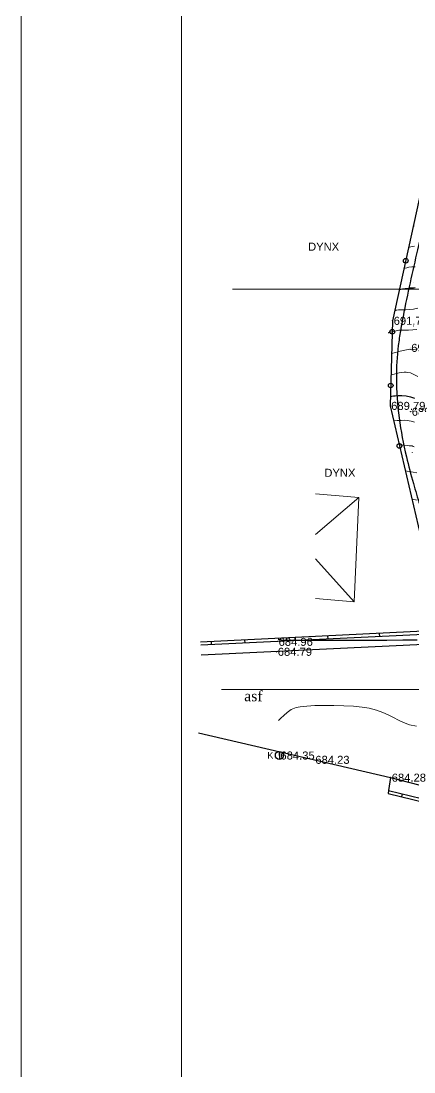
# Model space of a CAD drawing. Header units: feet. Extents: x 3381 to 683784, y 675186 to 4376258.
# Drawn here: x 682497.1 to 682546.1, y 4375655.9 to 4375787.2 of the extents above; entities that cross this region are included whole.
import ezdxf
from ezdxf.enums import TextEntityAlignment as Align

# ---------------------------------------------------------------- set-up
doc = ezdxf.new("R2010")
doc.units = ezdxf.units.FT
doc.header["$MEASUREMENT"] = 0
doc.header["$PDMODE"] = 34
doc.header["$PDSIZE"] = 0.01
doc.linetypes.add('ACAD_ISO03W100', pattern=[30, 12, -18])
doc.layers.get('0').update_dxf_attribs({"linetype": 'CONTINUOUS'})
for name, color, linetype in [('0_Point_Height', 2, 'CONTINUOUS'), ('0_Point_Point', 7, 'CONTINUOUS'), ('Lep-Stolb', 7, 'CONTINUOUS'), ('polygon', 5, 'CONTINUOUS'), ('Yazilar', 7, 'CONTINUOUS')]:
    doc.layers.add(name, color=color, linetype=linetype)
for name, color, linetype, lineweight in [('ANA HORIZONTAL', 24, 'CONTINUOUS', 30), ('das tikili', 5, 'CONTINUOUS', 0), ('HORIZANTAL', 24, 'CONTINUOUS', 13), ('km setka', 170, 'CONTINUOUS', 15), ('kontur', 5, 'CONTINUOUS', 0), ('rabit xt', 7, 'CONTINUOUS', 13)]:
    doc.layers.add(name, color=color, linetype=linetype, lineweight=lineweight)
doc.styles.get("Standard").update_dxf_attribs({"font": 'arial.ttf', "height": 2})

msp = doc.modelspace()

# ---------------------------------------------------------------- linework, layer by layer
at = {"linetype": 'Continuous'}
for p, q in [((682547.416, 4375768.008, 8.228), (682543.415, 4375749.777, 4.762)), ((682543.415, 4375749.777, 4.762), (682543.102, 4375739.156, 2.793)), ((682543.102, 4375739.156, 2.793), (682548.936, 4375714.175, -0.535)), ((682548.979, 4375711.069, -10.646), (682519.454, 4375709.635, -686.994)), ((682549.385, 4375710.688, -1.804), (682519.474, 4375709.236, -686.994)), ((682520.782, 4375709.7, -686.994), (682520.798, 4375709.3, -686.994)), ((682524.946, 4375709.902, -686.994), (682524.963, 4375709.502, -686.994)), ((682530.185, 4375710.156, -686.994), (682530.201, 4375709.757, -686.994)), ((682535.307, 4375710.405, -686.994), (682535.324, 4375710.006, -686.994)), ((682541.757, 4375710.718, -686.994), (682541.773, 4375710.319, -686.994)), ((682543.174, 4375692.722, -2.767), (682542.912, 4375691.111, -2.639)), ((682542.912, 4375691.111, -2.639), (682542.848, 4375690.715, -46.312)), ((682544.59, 4375690.704, -686.994), (682544.51, 4375690.312, -686.994))]:
    msp.add_line(p, q, dxfattribs=at)
at = {"color": 30, "linetype": 'Continuous'}
msp.add_line((682549.074, 4375709.412, -2.153), (682519.548, 4375708.024, -686.994), dxfattribs=at)
at = {"color": 30, "linetype": 'Continuous', "elevation": -2.767}
msp.add_lwpolyline([(682519.218, 4375698.304), (682543.174, 4375692.722), (682565.304, 4375686.966), (682584.243, 4375682.392), (682596.041, 4375679.394), (682636.999, 4375669.201), (682652.511, 4375665.708), (682653.527, 4375668.599), (682664.209, 4375664.417), (682676.644, 4375658.397), (682697.358, 4375645.594)], dxfattribs=at)
at = {"linetype": 'Continuous', "elevation": -2.639}
for points in [[(682542.912, 4375691.111), (682566.217, 4375685.456), (682621.107, 4375671.75), (682653.174, 4375664.05), (682654.07, 4375666.735), (682677.431, 4375655.422), (682691.735, 4375644.334)], [(682542.848, 4375690.715), (682566.121, 4375685.068), (682621.012, 4375671.362), (682653.437, 4375663.575), (682654.305, 4375666.177), (682677.219, 4375655.081), (682691.082, 4375644.334)]]:
    msp.add_lwpolyline(points, dxfattribs=at)
at = {"linetype": 'Continuous'}
for centre in [(682545.059, 4375757.269, 6.186), (682543.374, 4375748.394, 4.506), (682543.176, 4375741.684, 3.262), (682544.272, 4375734.146, 2.126)]:
    msp.add_circle(centre, 0.291, dxfattribs=at)
msp.add_open_spline([(682572.003, 4375847.878, -686.994), (682571.848, 4375847.679, -686.994), (682571.694, 4375847.478, -686.994), (682570.907, 4375846.411, -686.994), (682570.32, 4375845.5, -686.994), (682569.555, 4375843.847, -686.994), (682569.306, 4375843.144, -686.994), (682569.072, 4375842.021, -686.994), (682569.018, 4375841.628, -686.994), (682568.97, 4375840.834, -686.994), (682568.975, 4375840.438, -686.994), (682569.095, 4375838.839, -686.994), (682569.41, 4375837.665, -686.994), (682570.122, 4375835.821, -686.994), (682570.459, 4375835.114, -686.994), (682571.185, 4375833.778, -686.994), (682571.576, 4375833.146, -686.994), (682572.863, 4375831.224, -686.994), (682573.811, 4375830.03, -686.994), (682575.275, 4375828.096, -686.994), (682575.826, 4375827.346, -686.994), (682576.827, 4375825.815, -686.994), (682577.274, 4375825.038, -686.994), (682577.944, 4375823.567, -686.994), (682578.186, 4375822.88, -686.994), (682578.531, 4375821.445, -686.994), (682578.636, 4375820.703, -686.994), (682578.714, 4375819.106, -686.994), (682578.667, 4375818.252, -686.994), (682578.404, 4375816.572, -686.994), (682578.187, 4375815.741, -686.994), (682577.391, 4375813.507, -686.994), (682576.66, 4375812.155, -686.994), (682575.187, 4375810.007, -686.994), (682574.533, 4375809.179, -686.994), (682573.142, 4375807.571, -686.994), (682572.403, 4375806.788, -686.994), (682570.902, 4375805.236, -686.994), (682570.14, 4375804.468, -686.994), (682568.818, 4375803.083, -686.994), (682568.253, 4375802.475, -686.994), (682567.159, 4375801.222, -686.994), (682566.63, 4375800.583, -686.994), (682565.09, 4375798.636, -686.994), (682564.125, 4375797.299, -686.994), (682562.426, 4375794.836, -686.994), (682561.678, 4375793.714, -686.994), (682560.209, 4375791.445, -686.994), (682559.49, 4375790.299, -686.994), (682557.389, 4375786.825, -686.994), (682556.063, 4375784.461, -686.994), (682553.667, 4375779.772, -686.994), (682552.588, 4375777.452, -686.994), (682550.924, 4375773.427, -686.994), (682550.288, 4375771.743, -686.994), (682549.129, 4375768.337, -686.994), (682548.607, 4375766.62, -686.994), (682547.594, 4375762.992, -686.994), (682547.111, 4375761.079, -686.994), (682546.328, 4375757.787, -686.994), (682546.013, 4375756.41, -686.994), (682545.4, 4375753.645, -686.994), (682545.104, 4375752.257, -686.994), (682544.68, 4375750.085, -686.994), (682544.534, 4375749.31, -686.994), (682544.296, 4375747.909, -686.994), (682544.2, 4375747.29, -686.994), (682543.96, 4375745.326, -686.994), (682543.885, 4375743.982, -686.994), (682543.887, 4375740.966, -686.994), (682544.008, 4375739.294, -686.994), (682544.448, 4375736.002, -686.994), (682544.765, 4375734.383, -686.994), (682545.405, 4375731.667, -686.994), (682545.698, 4375730.559, -686.994), (682546.263, 4375728.561, -686.994), (682546.529, 4375727.668, -686.994), (682547.022, 4375726.055, -686.994), (682547.248, 4375725.324, -686.994), (682547.744, 4375723.851, -686.994), (682548.013, 4375723.11, -686.994), (682548.469, 4375722.019, -686.994), (682548.625, 4375721.666, -686.994), (682549.128, 4375720.612, -686.994), (682549.489, 4375719.951, -686.994), (682550.17, 4375718.681, -686.994), (682550.49, 4375718.072, -686.994), (682550.889, 4375717.17, -686.994), (682551.01, 4375716.866, -686.994), (682551.197, 4375716.313, -686.994), (682551.267, 4375716.065, -686.994), (682551.39, 4375715.541, -686.994), (682551.442, 4375715.268, -686.994), (682551.576, 4375714.432, -686.994), (682551.639, 4375713.841, -686.994), (682549.454, 4375709.428, -686.994)], degree=3, knots=[55.7691587, 55.7691587, 55.7691587, 55.7691587, 56.4524219, 56.4524219, 59.343353, 59.343353, 61.3017168, 61.3017168, 62.3107145, 62.3107145, 63.3197122, 63.3197122, 66.4267393, 66.4267393, 68.5017705, 68.5017705, 70.5768016, 70.5768016, 75.0922592, 75.0922592, 77.9843832, 77.9843832, 80.8765073, 80.8765073, 83.3681481, 83.3681481, 85.859789, 85.859789, 88.6938456, 88.6938456, 91.5279021, 91.5279021, 96.5044037, 96.5044037, 99.8137478, 99.8137478, 103.1230919, 103.1230919, 106.3599071, 106.3599071, 108.7786817, 108.7786817, 111.1974562, 111.1974562, 116.0350052, 116.0350052, 120.025858, 120.025858, 124.0167109, 124.0167109, 131.9984166, 131.9984166, 139.5388434, 139.5388434, 144.8405163, 144.8405163, 150.1421893, 150.1421893, 155.992549, 155.992549, 160.2125993, 160.2125993, 164.4326495, 164.4326495, 166.7775401, 166.7775401, 168.5840285, 168.5840285, 172.4237048, 172.4237048, 177.2211789, 177.2211789, 182.018653, 182.018653, 185.3845457, 185.3845457, 188.1403774, 188.1403774, 190.3972905, 190.3972905, 192.6542037, 192.6542037, 193.7358898, 193.7358898, 195.899262, 195.899262, 198.0626342, 198.0626342, 199.1900842, 199.1900842, 200.13488, 200.13488, 201.0796759, 201.0796759, 202.923933, 202.923933, 202.923933, 202.923933], dxfattribs=at)
at = {"layer": '0_Point_Point'}
for p in [(682546.02, 4375754.601, 5.638), (682543.415, 4375749.777, 4.762), (682546.039, 4375749.133, 4.612), (682545.607, 4375746.399, 4.034), (682543.102, 4375739.156, 2.793), (682545.671, 4375738.419, 2.695), (682545.897, 4375733.333, 1.877), (682529.054, 4375709.687, -2.038), (682528.953, 4375708.439, -2.202), (682529.287, 4375695.488, -2.643), (682533.638, 4375694.949, -2.767), (682543.174, 4375692.722, -2.717)]:
    msp.add_point(p, dxfattribs=at)
at = {"layer": 'ANA HORIZONTAL', "color": 32, "lineweight": 30}
for points, elevation in [([(682544.274, 4375753.691), (682544.323, 4375753.698), (682544.444, 4375753.714), (682544.666, 4375753.745), (682544.998, 4375753.792), (682545.384, 4375753.844), (682545.627, 4375753.875), (682545.825, 4375753.884), (682546.022, 4375753.898), (682546.231, 4375753.943)], 5.506), ([(682543.136, 4375740.305), (682543.333, 4375740.363), (682543.532, 4375740.4), (682543.735, 4375740.415), (682544.098, 4375740.429), (682544.572, 4375740.422), (682545.107, 4375740.377), (682545.656, 4375740.273), (682546.167, 4375740.105)], 3.006), ([(682546.464, 4375709.866), (682544.704, 4375709.859), (682542.681, 4375709.851), (682540.498, 4375709.843), (682538.263, 4375709.836), (682536.08, 4375709.829), (682534.055, 4375709.824), (682532.294, 4375709.82), (682530.902, 4375709.817), (682529.984, 4375709.817), (682529.648, 4375709.819), (682529.557, 4375709.879), (682529.482, 4375709.933), (682529.402, 4375709.939), (682529.333, 4375709.938), (682529.243, 4375709.953), (682529.182, 4375709.956), (682529.147, 4375709.947)], -1.994)]:
    msp.add_lwpolyline(points, dxfattribs=dict(at, elevation=elevation))
at = {"layer": 'das tikili', "color": 0, "lineweight": 20}
for p, q in [((682533.812, 4375728.152, 2.6), (682539.186, 4375727.705, 2.6)), ((682539.186, 4375727.705, 2.6), (682538.619, 4375714.687, 2.6))]:
    msp.add_line(p, q, dxfattribs=at)
at = {"layer": 'das tikili', "color": 0, "lineweight": 20, "elevation": 2.6}
for points in [[(682533.812, 4375723.065), (682539.186, 4375727.705)], [(682533.812, 4375715.087), (682538.619, 4375714.687), (682533.812, 4375720.046)]]:
    msp.add_lwpolyline(points, dxfattribs=at)
at = {"layer": 'HORIZANTAL', "color": 32, "linetype": 'Continuous', "lineweight": 13}
for points, elevation in [([(682546.005, 4375761.581), (682546.04, 4375761.587), (682546.117, 4375761.605)], 7.006), ([(682545.428, 4375758.951), (682545.464, 4375758.957), (682545.543, 4375758.974), (682545.675, 4375759.009), (682545.877, 4375759.06), (682546.165, 4375759.105)], 6.506), ([(682544.851, 4375756.321), (682544.898, 4375756.328), (682545.003, 4375756.35), (682545.184, 4375756.393), (682545.457, 4375756.458), (682545.832, 4375756.515), (682546.218, 4375756.506)], 6.006), ([(682543.697, 4375751.061), (682543.717, 4375751.064), (682543.762, 4375751.07), (682543.838, 4375751.082), (682543.959, 4375751.1), (682544.14, 4375751.121), (682544.333, 4375751.13), (682544.652, 4375751.138), (682545.063, 4375751.153), (682545.534, 4375751.183), (682546.032, 4375751.233), (682546.559, 4375751.324)], 5.006), ([(682543.215, 4375743.002), (682543.603, 4375743.107), (682543.919, 4375743.199), (682544.215, 4375743.271), (682544.541, 4375743.318), (682544.848, 4375743.342), (682545.093, 4375743.346), (682545.334, 4375743.319), (682545.632, 4375743.253), (682545.995, 4375743.099), (682546.564, 4375742.803)], 3.506), ([(682543.52, 4375737.368), (682543.978, 4375737.332), (682544.467, 4375737.33), (682544.86, 4375737.347), (682545.247, 4375737.334), (682545.723, 4375737.244), (682546.138, 4375737.103)], 2.506), ([(682544.244, 4375734.267), (682544.758, 4375734.223), (682545.27, 4375734.175), (682545.503, 4375734.154), (682545.685, 4375734.157), (682545.861, 4375734.136), (682545.994, 4375734.084), (682546.117, 4375734.014)], 2.006), ([(682546.445, 4375730.778), (682545.98, 4375730.877), (682545.492, 4375730.955), (682545.003, 4375731.016)], 1.506), ([(682546.488, 4375727.35), (682545.83, 4375727.476)], 1.006), ([(682546.399, 4375699.139), (682545.507, 4375699.322), (682544.786, 4375699.585), (682544.135, 4375699.889), (682543.512, 4375700.216), (682542.877, 4375700.547), (682542.191, 4375700.864), (682541.412, 4375701.148), (682540.501, 4375701.38), (682539.615, 4375701.518), (682538.542, 4375701.62), (682537.35, 4375701.689), (682536.103, 4375701.725), (682534.868, 4375701.73), (682533.712, 4375701.705), (682532.7, 4375701.652), (682531.899, 4375701.572), (682531.374, 4375701.468), (682530.773, 4375701.201), (682530.268, 4375700.855), (682529.845, 4375700.482), (682529.485, 4375700.134), (682529.174, 4375699.864)], -2.494)]:
    msp.add_lwpolyline(points, dxfattribs=dict(at, elevation=elevation))
at = {"layer": 'HORIZANTAL', "color": 16, "linetype": 'Continuous', "lineweight": 20}
for points, elevation in [([(682542.874, 4375748.268), (682542.897, 4375748.274), (682542.947, 4375748.287), (682543.034, 4375748.31), (682543.17, 4375748.345), (682543.374, 4375748.397), (682543.602, 4375748.461), (682543.862, 4375748.531), (682544.186, 4375748.59), (682544.507, 4375748.606), (682544.916, 4375748.601), (682545.404, 4375748.601), (682545.96, 4375748.632), (682546.42, 4375748.686)], 4.506), ([(682543.295, 4375745.7), (682543.781, 4375745.818), (682544.371, 4375745.958), (682544.944, 4375746.094), (682545.377, 4375746.196), (682545.55, 4375746.236), (682545.608, 4375746.233), (682545.682, 4375746.192), (682545.793, 4375746.144), (682546.003, 4375746.179), (682546.553, 4375746.273)], 4.006)]:
    msp.add_lwpolyline(points, dxfattribs=dict(at, elevation=elevation))
at = {"layer": 'km setka', "elevation": -686.994, "flags": 128}
for points in [[(682523.433, 4375753.701), (682715.647, 4375753.701)], [(682522.05, 4375703.701), (682735.844, 4375703.701)]]:
    msp.add_lwpolyline(points, dxfattribs=at)
at = {"layer": 'polygon', "color": 6}
for p, q in [((682529.287, 4375695.488, -2.643), (682529.287, 4375695.988, -2.643)), ((682529.287, 4375695.988, -2.643), (682529.287, 4375694.988, -2.643))]:
    msp.add_line(p, q, dxfattribs=at)
msp.add_circle((682529.287, 4375695.488, -2.643), 0.5, dxfattribs=at)
at = {"layer": 'rabit xt', "color": 7, "lineweight": 20, "ltscale": 0.3, "elevation": -89.226}
msp.add_lwpolyline([(682497.06, 4375852.878), (682497.06, 4375555.878), (682917.06, 4375555.878)], dxfattribs=at)
msp.add_lwpolyline([(682517.06, 4375847.878), (682912.06, 4375847.878), (682912.06, 4375560.878), (682517.06, 4375560.878)], close=True, dxfattribs=at)

# ---------------------------------------------------------------- texts
at = {"layer": '0_Point_Height', "color": 0}
for s, p in [('691.76', (682543.551, 4375749.263, 4.762)), ('691.03', (682545.743, 4375745.885, 4.034)), ('689.79', (682543.238, 4375738.642, 2.793)), ('689.69', (682545.807, 4375737.905, 2.695)), ('684.96', (682529.19, 4375709.173, -2.038)), ('684.79', (682529.089, 4375707.925, -2.202)), ('684.35', (682529.423, 4375694.974, -2.643)), ('684.23', (682533.774, 4375694.435, -2.767)), ('684.28', (682543.31, 4375692.208, -2.717))]:
    msp.add_text(s, height=1, dxfattribs=at).set_placement(p)
at = {"layer": 'kontur', "color": 0, "linetype": 'ACAD_ISO03W100', "lineweight": 0, "ltscale": 0.35, "char_height": 1, "attachment_point": 1}
for insert in [(682532.87, 4375759.524, -686.994), (682534.9, 4375731.281, -686.994)]:
    msp.add_mtext_dynamic_manual_height_columns('DYNX', width=10.61016, gutter_width=12.5, heights=[0], dxfattribs=dict(at, insert=insert))
at = {"layer": 'Lep-Stolb', "color": 6}
msp.add_text('K', height=0.8, dxfattribs=at).set_placement((682528.159, 4375695.496, -2.643), align=Align.MIDDLE_CENTER)
at = {"layer": 'Yazilar', "color": 30, "insert": (682524.909, 4375703.557, -686.994), "char_height": 1.3, "width": 0.10588, "attachment_point": 1, "rotation": 359.75118}
msp.add_mtext('{\\fTimes New Roman|b0|i0|c0|p18;asf}', dxfattribs=at)

doc.saveas('drawing.dxf')
